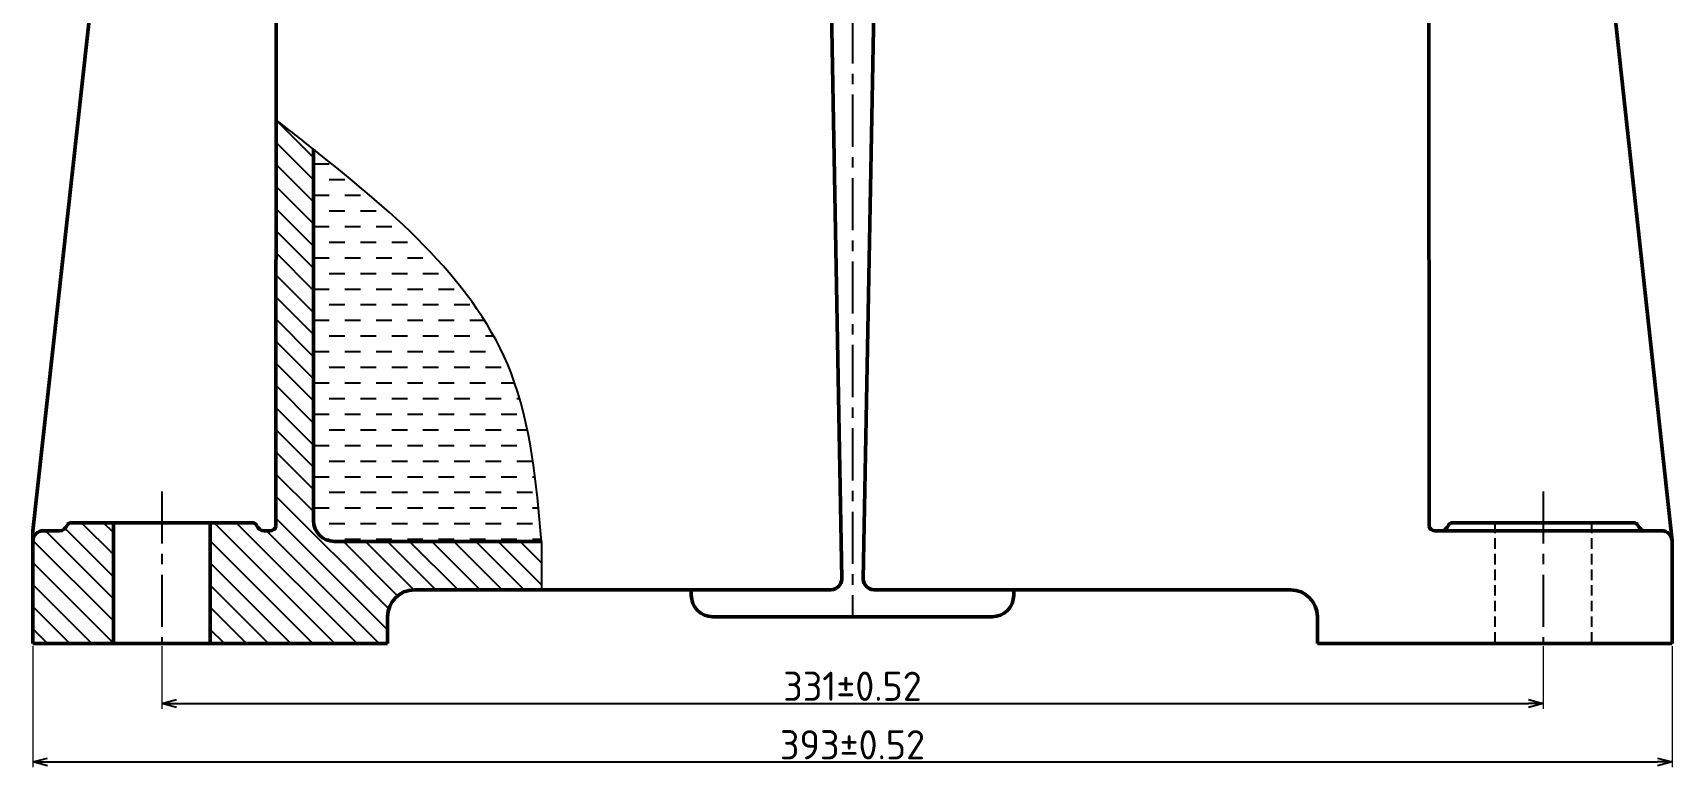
# Model space of a CAD drawing. Header units: millimetres. Extents: x -21370 to -1531, y 2 to 2748.
# Drawn here: x -3599.9 to -3206.5, y 920.3 to 1096.4 of the extents above; entities that cross this region are included whole.
import ezdxf

# ---------------------------------------------------------------- set-up
doc = ezdxf.new("R2010")
doc.units = ezdxf.units.MM
doc.header["$LTSCALE"] = 10
doc.header["$MEASUREMENT"] = 0
doc.linetypes.add('CENTER', pattern=[2, 1.25, -0.25, 0.25, -0.25])
doc.linetypes.add('HIDDEN', pattern=[0.375, 0.25, -0.125])
for name, color, linetype, lineweight in [('net dam', 7, 'Continuous', 50), ('NET KHUAT', 6, 'HIDDEN', 25), ('NET TAM', 80, 'CENTER', 25), ('NET ĐẬM', 7, 'Continuous', 50), ('THƯỜNG MẢNH', 110, 'Continuous', 25)]:
    doc.layers.add(name, color=color, linetype=linetype, lineweight=lineweight)
doc.styles.get("Standard").update_dxf_attribs({"font": 'arial.ttf', "height": 5})

# ---------------------------------------------------------------- blocks, each defined once
blk = doc.blocks.new('_Open30')
at = {"color": 0, "linetype": 'ByBlock', "lineweight": -2}
for p, q in [((-1, 0.27), (0, 0)), ((0, 0), (-1, -0.27)), ((0, 0), (-1, 0))]:
    blk.add_line(p, q, dxfattribs=at)

msp = doc.modelspace()

# ---------------------------------------------------------------- linework, layer by layer
at = {"layer": 'net dam'}
for p, q in [((-3408.706, 1128.425), (-3405.778, 965.491)), ((-3397.567, 1128.433), (-3400.597, 965.491)), ((-3599.88, 977.055), (-3599.88, 949.968)), ((-3597.3, 977.035), (-3593.527, 977.035)), ((-3590.723, 978.968), (-3547.123, 978.968)), ((-3580.532, 978.968), (-3580.532, 949.968)), ((-3557.314, 978.968), (-3557.314, 949.968)), ((-3544.286, 977.035), (-3542.962, 977.035)), ((-3262.097, 977.035), (-3263.421, 977.035)), ((-3215.66, 978.968), (-3259.261, 978.968)), ((-3209.083, 977.035), (-3212.856, 977.035)), ((-3527.533, 974.476), (-3477.805, 974.476)), ((-3206.51, 974.64), (-3206.495, 949.968)), ((-3508.299, 962.867), (-3408.357, 962.867)), ((-3441.883, 961.577), (-3441.883, 962.867)), ((-3398.017, 962.867), (-3298.076, 962.867)), ((-3364.491, 961.577), (-3364.491, 962.867)), ((-3514.748, 949.968), (-3514.748, 956.417)), ((-3436.724, 956.417), (-3369.651, 956.417)), ((-3291.626, 949.968), (-3291.626, 956.417)), ((-3291.626, 949.968), (-3291.626, 956.417)), ((-3599.88, 949.968), (-3514.748, 949.968)), ((-3291.626, 949.968), (-3207.658, 949.968)), ((-3291.626, 949.968), (-3206.495, 949.968)), ((-3206.495, 949.968), (-3291.626, 949.968))]:
    msp.add_line(p, q, dxfattribs=at)
for centre, radius, start, end in [((-3597.3, 974.456), 2.58, 90, 180), ((-3593.529, 979.041), 2.006, 270.05801, 340.53682), ((-3590.723, 977.968), 1, 90, 159.15965), ((-3547.123, 977.968), 1, 23.88602, 90), ((-3544.317, 979.041), 2.006, 199.46318, 269.94199), ((-3542.962, 978.535), 1.5, 270, 342.24654), ((-3263.421, 978.535), 1.5, 197.75346, 270), ((-3262.066, 979.041), 2.006, 270.05801, 340.53682), ((-3259.261, 977.968), 1, 90, 156.11398), ((-3215.66, 977.968), 1, 20.84035, 90), ((-3212.854, 979.041), 2.006, 199.46318, 269.94199), ((-3209.083, 974.456), 2.58, 0, 90), ((-3408.357, 965.446), 2.58, 270, 1), ((-3398.017, 965.446), 2.58, 179, 270), ((-3508.299, 956.417), 6.449, 90, 180), ((-3436.724, 961.577), 5.159, 180, 270), ((-3369.651, 961.577), 5.159, 270, 0), ((-3298.076, 956.417), 6.449, 360, 90)]:
    msp.add_arc(centre, radius, start, end, dxfattribs=at)
at = {"layer": 'NET KHUAT'}
for p, q in [((-3249.061, 978.968), (-3249.061, 949.968)), ((-3225.843, 978.968), (-3225.843, 949.968))]:
    msp.add_line(p, q, dxfattribs=at)
at = {"layer": 'NET TAM'}
msp.add_line((-3403.192, 1481.601), (-3403.192, 956.417), dxfattribs=at)
at = {"layer": 'NET TAM', "linetype": 'CENTER'}
for p, q in [((-3568.923, 986.484), (-3568.923, 949.968)), ((-3237.452, 986.484), (-3237.452, 949.968))]:
    msp.add_line(p, q, dxfattribs=at)
at = {"layer": 'NET ĐẬM'}
for p, q in [((-3541.533, 978.078), (-3541.419, 1178.97)), ((-3264.85, 978.078), (-3264.955, 1178.97)), ((-3584.533, 1115.754), (-3599.88, 977.035)), ((-3221.842, 1115.754), (-3206.51, 974.64)), ((-3532.533, 979.476), (-3532.533, 1068.502)), ((-3262.097, 977.035), (-3210.422, 977.035))]:
    msp.add_line(p, q, dxfattribs=at)
msp.add_arc((-3527.533, 979.476), 5, 180, 270, dxfattribs=at)
at = {"layer": 'THƯỜNG MẢNH', "linetype": 'Continuous'}
for p, q in [((-3532.533, 1066.498), (-3541.478, 1075.443)), ((-3532.533, 1061.195), (-3541.481, 1070.143)), ((-3532.533, 1055.892), (-3541.484, 1064.842)), ((-3532.5, 1065), (-3528.75, 1065)), ((-3532.533, 1050.588), (-3541.487, 1059.542)), ((-3532.533, 1061.25), (-3532.5, 1061.25)), ((-3528.75, 1061.25), (-3525, 1061.25)), ((-3532.5, 1057.5), (-3528.75, 1057.5)), ((-3525, 1057.5), (-3521.25, 1057.5)), ((-3532.533, 1045.285), (-3541.49, 1054.242)), ((-3532.533, 1053.75), (-3532.5, 1053.75)), ((-3528.75, 1053.75), (-3525, 1053.75)), ((-3521.25, 1053.75), (-3517.5, 1053.75)), ((-3532.533, 1039.982), (-3541.493, 1048.942)), ((-3532.5, 1050), (-3528.75, 1050)), ((-3525, 1050), (-3521.25, 1050)), ((-3517.5, 1050), (-3513.75, 1050)), ((-3532.533, 1034.678), (-3541.496, 1043.641)), ((-3532.533, 1046.25), (-3532.5, 1046.25)), ((-3532.5, 1042.5), (-3528.75, 1042.5)), ((-3528.75, 1046.25), (-3525, 1046.25)), ((-3525, 1042.5), (-3521.25, 1042.5)), ((-3521.25, 1046.25), (-3517.5, 1046.25)), ((-3517.5, 1042.5), (-3513.75, 1042.5)), ((-3513.75, 1046.25), (-3510, 1046.25)), ((-3510, 1042.5), (-3506.25, 1042.5)), ((-3532.533, 1038.75), (-3532.5, 1038.75)), ((-3528.75, 1038.75), (-3525, 1038.75)), ((-3521.25, 1038.75), (-3517.5, 1038.75)), ((-3513.75, 1038.75), (-3510, 1038.75)), ((-3506.25, 1038.75), (-3502.5, 1038.75)), ((-3532.533, 1029.375), (-3541.499, 1038.341)), ((-3532.5, 1035), (-3528.75, 1035)), ((-3525, 1035), (-3521.25, 1035)), ((-3517.5, 1035), (-3513.75, 1035)), ((-3510, 1035), (-3506.25, 1035)), ((-3502.5, 1035), (-3498.75, 1035)), ((-3532.533, 1024.072), (-3541.502, 1033.041)), ((-3532.533, 1031.25), (-3532.5, 1031.25)), ((-3528.75, 1031.25), (-3525, 1031.25)), ((-3521.25, 1031.25), (-3517.5, 1031.25)), ((-3513.75, 1031.25), (-3510, 1031.25)), ((-3506.25, 1031.25), (-3502.5, 1031.25)), ((-3498.75, 1031.25), (-3495, 1031.25)), ((-3532.533, 1018.768), (-3541.505, 1027.74)), ((-3532.5, 1027.5), (-3528.75, 1027.5)), ((-3525, 1027.5), (-3521.25, 1027.5)), ((-3517.5, 1027.5), (-3513.75, 1027.5)), ((-3510, 1027.5), (-3506.25, 1027.5)), ((-3502.5, 1027.5), (-3498.75, 1027.5)), ((-3495, 1027.5), (-3491.517, 1027.5)), ((-3532.533, 1023.75), (-3532.5, 1023.75)), ((-3528.75, 1023.75), (-3525, 1023.75)), ((-3521.25, 1023.75), (-3517.5, 1023.75)), ((-3513.75, 1023.75), (-3510, 1023.75)), ((-3506.25, 1023.75), (-3502.5, 1023.75)), ((-3498.75, 1023.75), (-3495, 1023.75)), ((-3491.25, 1023.75), (-3489.294, 1023.75)), ((-3532.533, 1013.465), (-3541.508, 1022.44)), ((-3532.5, 1020), (-3528.75, 1020)), ((-3525, 1020), (-3521.25, 1020)), ((-3517.5, 1020), (-3513.75, 1020)), ((-3510, 1020), (-3506.25, 1020)), ((-3502.5, 1020), (-3498.75, 1020)), ((-3495, 1020), (-3491.25, 1020)), ((-3487.5, 1020), (-3487.346, 1020)), ((-3532.533, 1008.162), (-3541.511, 1017.14)), ((-3532.533, 1016.25), (-3532.5, 1016.25)), ((-3528.75, 1016.25), (-3525, 1016.25)), ((-3521.25, 1016.25), (-3517.5, 1016.25)), ((-3513.75, 1016.25), (-3510, 1016.25)), ((-3506.25, 1016.25), (-3502.5, 1016.25)), ((-3498.75, 1016.25), (-3495, 1016.25)), ((-3491.25, 1016.25), (-3487.5, 1016.25)), ((-3532.533, 1002.859), (-3541.514, 1011.839)), ((-3532.5, 1012.5), (-3528.75, 1012.5)), ((-3525, 1012.5), (-3521.25, 1012.5)), ((-3517.5, 1012.5), (-3513.75, 1012.5)), ((-3510, 1012.5), (-3506.25, 1012.5)), ((-3502.5, 1012.5), (-3498.75, 1012.5)), ((-3495, 1012.5), (-3491.25, 1012.5)), ((-3487.5, 1012.5), (-3484.245, 1012.5)), ((-3532.533, 1008.75), (-3532.5, 1008.75)), ((-3528.75, 1008.75), (-3525, 1008.75)), ((-3521.25, 1008.75), (-3517.5, 1008.75)), ((-3513.75, 1008.75), (-3510, 1008.75)), ((-3506.25, 1008.75), (-3502.5, 1008.75)), ((-3498.75, 1008.75), (-3495, 1008.75)), ((-3491.25, 1008.75), (-3487.5, 1008.75)), ((-3483.75, 1008.75), (-3483.054, 1008.75)), ((-3532.533, 997.555), (-3541.517, 1006.539)), ((-3532.5, 1005), (-3528.75, 1005)), ((-3525, 1005), (-3521.25, 1005)), ((-3517.5, 1005), (-3513.75, 1005)), ((-3510, 1005), (-3506.25, 1005)), ((-3502.5, 1005), (-3498.75, 1005)), ((-3495, 1005), (-3491.25, 1005)), ((-3487.5, 1005), (-3483.75, 1005)), ((-3532.533, 992.252), (-3541.52, 1001.239)), ((-3532.533, 1001.25), (-3532.5, 1001.25)), ((-3528.75, 1001.25), (-3525, 1001.25)), ((-3521.25, 1001.25), (-3517.5, 1001.25)), ((-3513.75, 1001.25), (-3510, 1001.25)), ((-3506.25, 1001.25), (-3502.5, 1001.25)), ((-3498.75, 1001.25), (-3495, 1001.25)), ((-3491.25, 1001.25), (-3487.5, 1001.25)), ((-3483.75, 1001.25), (-3481.215, 1001.25)), ((-3532.533, 986.949), (-3541.523, 995.939)), ((-3532.5, 997.5), (-3528.75, 997.5)), ((-3525, 997.5), (-3521.25, 997.5)), ((-3517.5, 997.5), (-3513.75, 997.5)), ((-3510, 997.5), (-3506.25, 997.5)), ((-3502.5, 997.5), (-3498.75, 997.5)), ((-3495, 997.5), (-3491.25, 997.5)), ((-3487.5, 997.5), (-3483.75, 997.5)), ((-3532.533, 993.75), (-3532.5, 993.75)), ((-3528.75, 993.75), (-3525, 993.75)), ((-3521.25, 993.75), (-3517.5, 993.75)), ((-3513.75, 993.75), (-3510, 993.75)), ((-3506.25, 993.75), (-3502.5, 993.75)), ((-3498.75, 993.75), (-3495, 993.75)), ((-3491.25, 993.75), (-3487.5, 993.75)), ((-3483.75, 993.75), (-3480, 993.75)), ((-3532.533, 981.645), (-3541.526, 990.638)), ((-3532.5, 990), (-3528.75, 990)), ((-3525, 990), (-3521.25, 990)), ((-3517.5, 990), (-3513.75, 990)), ((-3510, 990), (-3506.25, 990)), ((-3502.5, 990), (-3498.75, 990)), ((-3495, 990), (-3491.25, 990)), ((-3487.5, 990), (-3483.75, 990)), ((-3480, 990), (-3479.395, 990)), ((-3514.473, 958.282), (-3541.529, 985.338)), ((-3532.533, 986.25), (-3532.5, 986.25)), ((-3528.75, 986.25), (-3525, 986.25)), ((-3521.25, 986.25), (-3517.5, 986.25)), ((-3513.75, 986.25), (-3510, 986.25)), ((-3506.25, 986.25), (-3502.5, 986.25)), ((-3498.75, 986.25), (-3495, 986.25)), ((-3491.25, 986.25), (-3487.5, 986.25)), ((-3483.75, 986.25), (-3480, 986.25)), ((-3514.748, 953.254), (-3541.532, 980.038)), ((-3532.5, 982.5), (-3528.75, 982.5)), ((-3525, 982.5), (-3521.25, 982.5)), ((-3517.5, 982.5), (-3513.75, 982.5)), ((-3510, 982.5), (-3506.25, 982.5)), ((-3502.5, 982.5), (-3498.75, 982.5)), ((-3495, 982.5), (-3491.25, 982.5)), ((-3487.5, 982.5), (-3483.75, 982.5)), ((-3480, 982.5), (-3478.556, 982.5)), ((-3580.532, 960.701), (-3596.866, 977.035)), ((-3580.532, 966.004), (-3592.13, 977.603)), ((-3580.532, 971.308), (-3588.192, 978.968)), ((-3580.532, 976.611), (-3582.889, 978.968)), ((-3527.372, 949.968), (-3556.372, 978.968)), ((-3522.069, 949.968), (-3551.069, 978.968)), ((-3516.766, 949.968), (-3543.833, 977.035)), ((-3528.75, 978.75), (-3525, 978.75)), ((-3521.25, 978.75), (-3517.5, 978.75)), ((-3513.75, 978.75), (-3510, 978.75)), ((-3506.25, 978.75), (-3502.5, 978.75)), ((-3498.75, 978.75), (-3495, 978.75)), ((-3491.25, 978.75), (-3487.5, 978.75)), ((-3483.75, 978.75), (-3480, 978.75)), ((-3580.532, 955.398), (-3599.865, 974.731)), ((-3532.676, 949.968), (-3557.314, 974.606)), ((-3529.762, 975), (-3528.75, 975)), ((-3512.335, 961.447), (-3525.363, 974.476)), ((-3525, 975), (-3521.25, 975)), ((-3508.449, 962.865), (-3520.06, 974.476)), ((-3517.5, 975), (-3513.75, 975)), ((-3503.148, 962.867), (-3514.757, 974.476)), ((-3510, 975), (-3506.25, 975)), ((-3497.845, 962.867), (-3509.453, 974.476)), ((-3492.541, 962.867), (-3504.15, 974.476)), ((-3502.5, 975), (-3498.75, 975)), ((-3487.238, 962.867), (-3498.847, 974.476)), ((-3495, 975), (-3491.25, 975)), ((-3481.935, 962.867), (-3493.543, 974.476)), ((-3477.805, 964.04), (-3488.24, 974.476)), ((-3487.5, 975), (-3483.75, 975)), ((-3477.805, 969.343), (-3482.937, 974.476)), ((-3480, 975), (-3477.852, 975)), ((-3580.532, 950.094), (-3599.88, 969.443)), ((-3537.979, 949.968), (-3557.314, 969.303)), ((-3585.709, 949.968), (-3599.88, 964.139)), ((-3543.282, 949.968), (-3557.314, 964)), ((-3591.012, 949.968), (-3599.88, 958.836)), ((-3548.585, 949.968), (-3557.314, 958.697)), ((-3596.315, 949.968), (-3599.88, 953.533)), ((-3553.889, 949.968), (-3557.314, 953.393))]:
    msp.add_line(p, q, dxfattribs=at)
at = {"layer": 'THƯỜNG MẢNH'}
msp.add_line((-3477.805, 974.476), (-3477.805, 962.867), dxfattribs=at)
at = {"layer": 'THƯỜNG MẢNH', "linetype": 'Continuous', "lineweight": 13}
for p, q in [((-3599.88, 949.343), (-3599.88, 920.341)), ((-3568.923, 949.343), (-3568.923, 934.366)), ((-3237.452, 949.343), (-3237.452, 934.366)), ((-3206.495, 949.343), (-3206.495, 920.341))]:
    msp.add_line(p, q, dxfattribs=at)
at = {"layer": 'THƯỜNG MẢNH', "color": 3, "linetype": 'Continuous', "lineweight": 25}
for p, q in [((-3565.423, 935.616), (-3240.952, 935.616)), ((-3596.38, 921.591), (-3209.995, 921.591))]:
    msp.add_line(p, q, dxfattribs=at)
at = {"layer": 'THƯỜNG MẢNH'}
for points, knots in [([(-3532.533, 1068.502), (-3532.534, 1068.503), (-3532.534, 1068.503), (-3532.535, 1068.504), (-3535.534, 1070.878), (-3538.534, 1073.253), (-3541.533, 1075.627)], [87.5707157, 87.5707157, 87.5707157, 87.5707157, 87.5726327, 87.5726327, 87.5726327, 95.9418221, 95.9418221, 95.9418221, 95.9418221]), ([(-3477.805, 974.476), (-3479.074, 988.514), (-3482.568, 1027.152), (-3512.553, 1052.686), (-3532.533, 1068.502)], [0, 0, 0, 0, 31.8189922, 87.5707157, 87.5707157, 87.5707157, 87.5707157])]:
    msp.add_open_spline(points, degree=3, knots=knots, dxfattribs=at)

# ---------------------------------------------------------------- block references
at = {"layer": 'THƯỜNG MẢNH', "color": 3, "lineweight": 25, "xscale": 3.5, "yscale": 3.5, "zscale": 3.5, "rotation": 180}
for p in [(-3568.923, 935.616), (-3599.88, 921.591)]:
    msp.add_blockref('_Open30', p, dxfattribs=at)
at = {"layer": 'THƯỜNG MẢNH', "color": 3, "lineweight": 25, "xscale": 3.5, "yscale": 3.5, "zscale": 3.5}
for p in [(-3237.452, 935.616), (-3206.495, 921.591)]:
    msp.add_blockref('_Open30', p, dxfattribs=at)

# ---------------------------------------------------------------- texts
at = {"layer": 'THƯỜNG MẢNH', "insert": (-3403.187, 939.741), "char_height": 5, "attachment_point": 5}
msp.add_mtext('{\\fTCVN 7284|b0|i0|c0|p34;\\H1.4x;331{\\H7;±0.52}}', dxfattribs=at)
at = {"layer": 'THƯỜNG MẢNH', "insert": (-3403.187, 925.716), "char_height": 5, "width": 30.83165, "attachment_point": 5}
msp.add_mtext('{\\fTCVN 7284|b0|i0|c0|p34;\\H1.4x;393{\\H7;±0.52}\\H0.50714x; }', dxfattribs=at)

doc.saveas('drawing.dxf')
